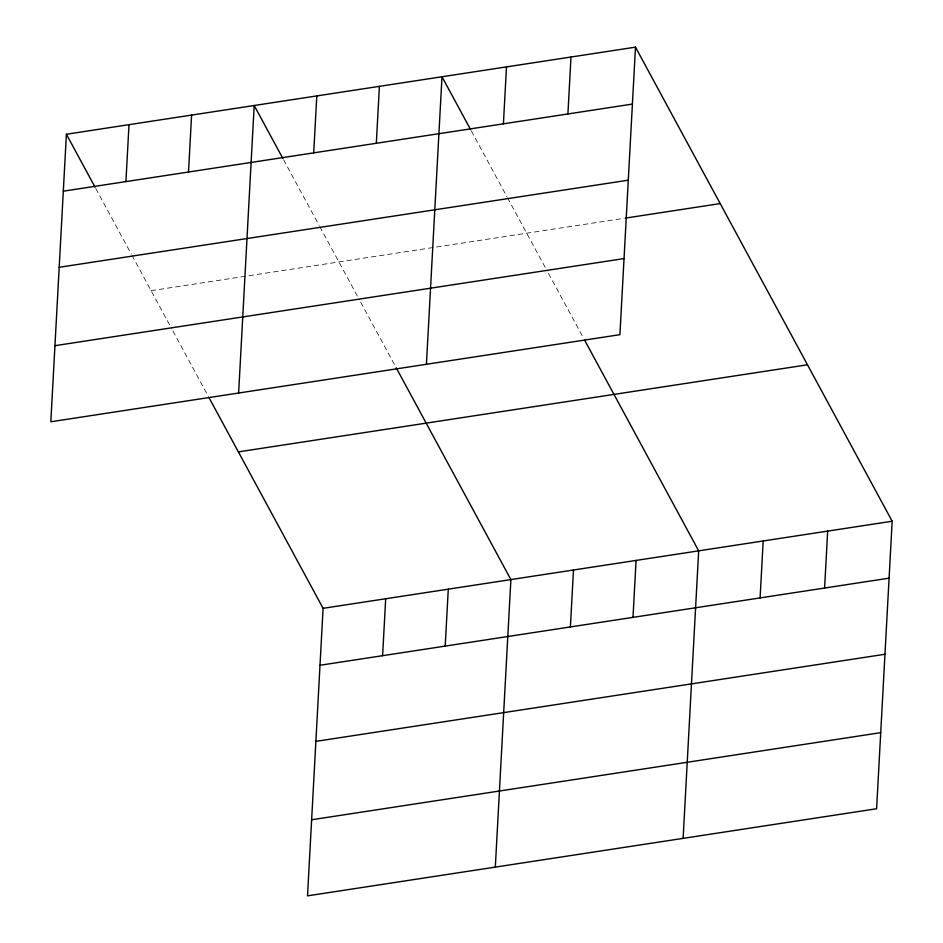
<?xml version="1.0" encoding="UTF-8"?>
<svg xmlns="http://www.w3.org/2000/svg" width="943" height="943" viewBox="0 0 943 943"><rect width="100%" height="100%" fill="white"/><g stroke="black" fill="none" stroke-linecap="round" stroke-linejoin="round"><path stroke-width="0.71" stroke-dasharray="4.71 3.54" d="M151.104 290.692L624.16 218.293M471.37 131.018L506.898 196.627M507.582 197.889L547.152 270.983M548.52 273.505L583.293 337.735M283.572 159.756L319.099 225.365M319.783 226.626L359.354 299.733M360.721 302.243L395.494 366.473M95.773 188.494L131.301 254.103M131.985 255.364L171.555 328.47M172.923 330.993L208.379 396.473"/><path stroke-width="1.41" d="M66.399 134.248L50.828 421.769L619.916 334.671L635.488 47.15L66.399 134.248L95.09 187.233M125.914 181.61L129.002 124.665M188.517 172.027L191.594 115.081M238.626 393.031L254.197 105.51L282.888 158.495M313.713 152.86L316.801 95.927M209.063 397.734L323.084 608.329L307.512 895.85L876.601 808.752L892.172 521.231L635.488 47.15M376.316 143.289L379.404 86.343M382.599 655.691L385.687 598.746M426.425 364.281L441.996 76.76L470.687 129.757M445.202 646.108L448.279 589.163M503.409 123.828L506.497 66.894M495.311 867.112L510.882 579.591L396.178 367.735M567.91 113.962L570.986 57.016M570.397 626.942L573.485 570.008M633.001 617.359L636.077 560.425M683.109 838.362L698.68 550.842L584.66 340.246M760.093 597.909L763.182 540.976M824.595 588.043L827.671 531.098M63.322 191.181L632.399 104.084M59.197 267.282L628.286 180.184M625.598 218.069L720.193 203.594M54.953 345.68L624.042 258.582M238.379 451.886L807.467 364.788M323.084 608.329L892.172 521.231M319.995 665.263L889.084 578.165M315.881 741.363L884.97 654.265M311.638 819.762L880.715 732.664"/></g></svg>
